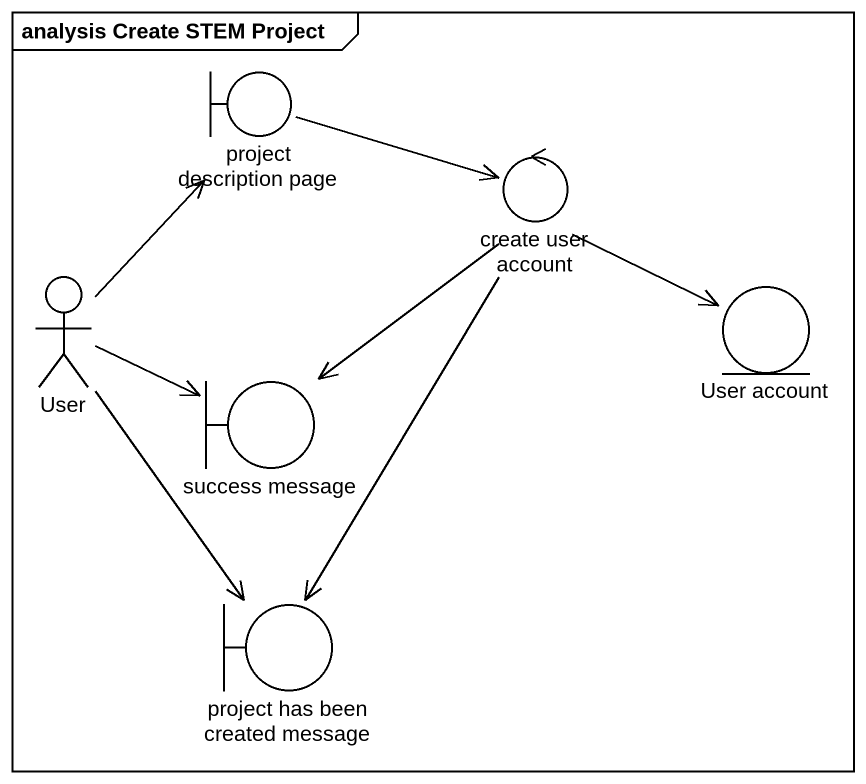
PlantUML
@startuml
mainframe analysis Create STEM Project
boundary "project description page" as project_description_page
control "create user account" as create_user_account
actor User
entity "User account" as User_account
boundary "success message" as success_message
boundary "project has been created message" as project_has_been_created
project_description_page -right-> create_user_account
create_user_account -right-> User_account
create_user_account --> success_message
create_user_account --> project_has_been_created
User -up-> project_description_page
User -right-> success_message
User --> project_has_been_created
@enduml
